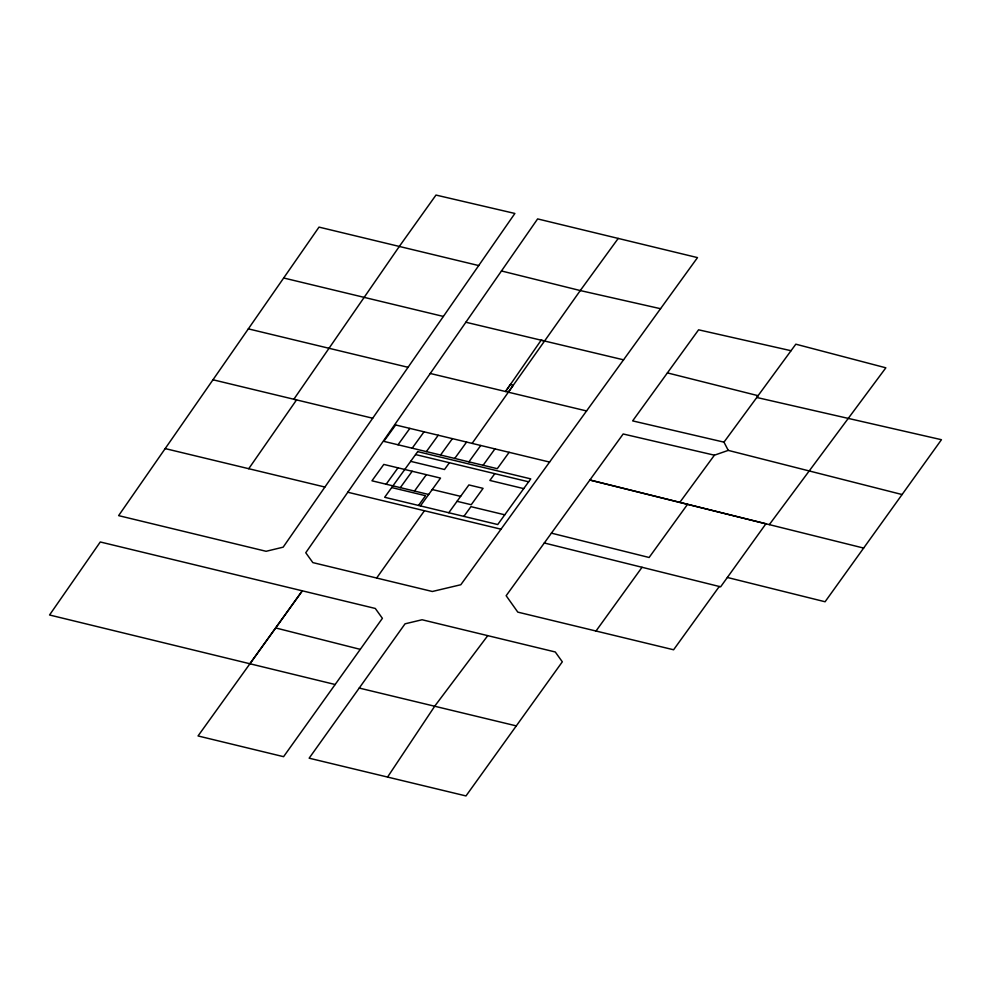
<?xml version="1.0" encoding="UTF-8"?>
<svg xmlns="http://www.w3.org/2000/svg" width="991" height="991" viewBox="0 0 991 991"><rect width="100%" height="100%" fill="white"/><g stroke="black" fill="none" stroke-linecap="round" stroke-linejoin="round"><path stroke-width="1.49" d="M387.568 777.055L435.037 705.741L487.758 635.64M478.715 265.563L319.015 227.112L118.623 515.63L266.108 551.293L283.153 547.168L514.886 213.461L435.99 195.066L399.299 246.462L293.844 399.249L372.703 418.227M248.729 468.718L296.544 399.906L212.991 379.776M347.791 492.242L537.618 218.912L697.503 257.61L460.815 584.74L432.336 591.491L312.846 562.603L305.761 552.743L347.791 492.242L501.025 529.206M508.371 392.201L513.276 385.202L510.365 384.52L505.546 391.519L541.148 340.198L623.562 359.832M472.112 443.398L580.268 290.561L618.211 238.435M376.654 578.013L424.433 510.737M360.266 649.365L382.39 618.322L375.304 608.462L100.277 541.978L49.55 614.99L335.144 684.508L360.266 649.365L275.671 627.935L198.039 735.954L283.587 756.678L335.144 684.508M359.225 688.064L405.046 623.822L422.079 619.759L555.27 651.979L562.318 661.815L465.981 795.934L309.142 758.189L359.225 688.064L516.274 725.883M275.671 627.935L302.317 590.822L249.905 663.747M769.313 524.635L885.855 367.81L795.823 344.187L756.752 397.478L941.45 439.707L825.082 601.76L727.369 577.468M395.669 424.978L383.827 441.354L497.284 468.693L509.126 452.317M398.01 444.773L409.853 428.397M386.143 484.215L397.986 467.839M412.194 448.192L424.037 431.816M400.327 487.634L412.169 471.258M426.378 451.611L438.22 435.235M414.511 491.053L426.353 474.677M440.561 455.018L452.404 438.641M418.512 505.435L425.548 495.711L391.705 487.56M449.406 462.723L444.501 469.511L410.658 461.348M420.419 505.905L440.524 478.096L383.802 464.42L371.959 480.796L428.682 494.472M454.745 458.437L466.588 442.06M468.916 461.856L480.759 445.479M448.787 512.731L468.892 484.933L483.075 488.352L471.233 504.729L457.049 501.31M483.1 465.275L494.943 448.898M463.899 516.373L470.936 506.649L504.766 514.812M494.794 473.661L489.876 480.449L523.719 488.613M902.107 494.546L728.261 450.385L714.412 455.191L623.166 433.984L506.153 595.715L517.798 612.128L673.595 649.774L719.28 586.499M728.261 450.385L723.975 442.147L632.642 420.89L698.593 329.817L791.041 350.715M596 631.019L642.032 567.298M544.27 542.981L720.63 586.821L765.919 523.781L687.543 504.332L649.117 557.487L551.405 533.146M679.814 502.375L714.412 455.191M723.975 442.147L758.103 395.694L667.426 372.901M660.551 308.709L580.268 290.561L501.458 270.964M465.857 322.236L544.53 341.003M430.292 373.483L586.573 410.955M283.674 277.988L443.386 316.439M248.332 328.863L408.044 367.302M394.653 424.73L549.571 462.066M415.563 454.559L528.624 481.812M432.262 489.529L460.629 496.355M165.175 448.589L324.887 487.039M863.644 548.073L589.868 480.016L687.543 504.332M417.694 451.623L384.669 497.284L497.73 524.536L530.755 478.876L417.694 451.623"/></g></svg>
